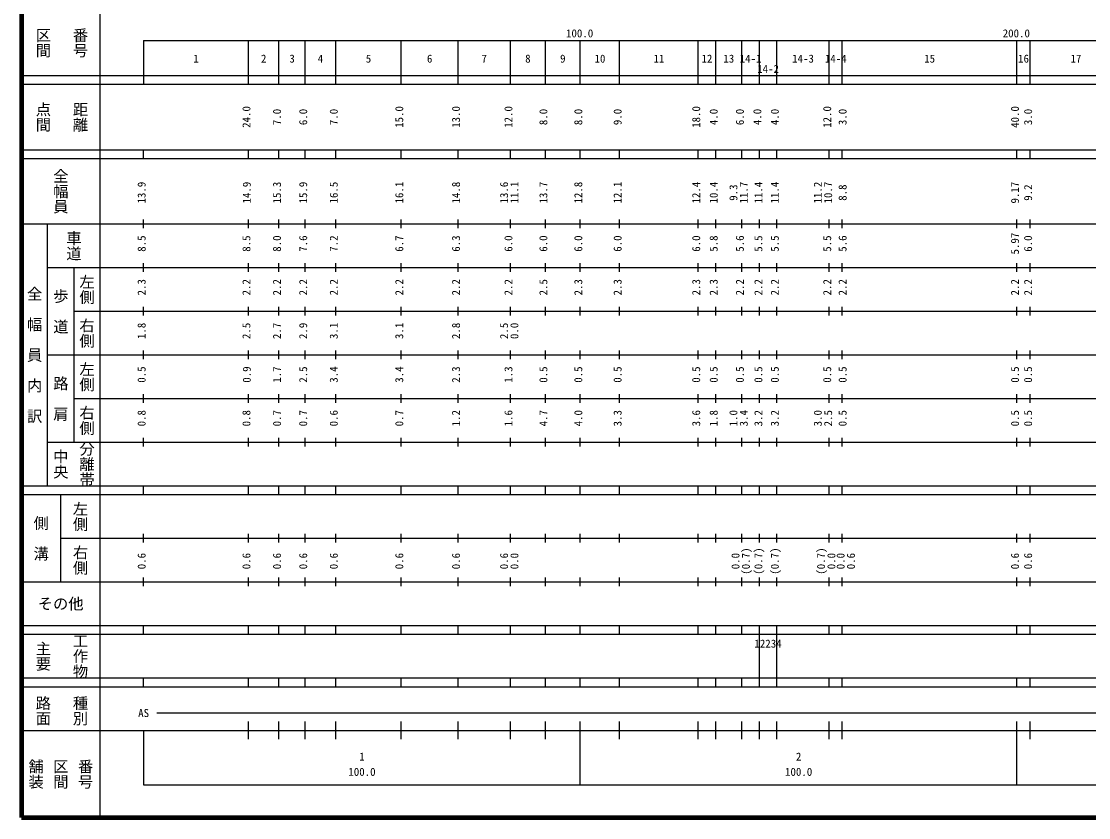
# Model space of a CAD drawing. Units: millimetres on the paper, enlarged 1000 times. Extents: x 40000 to 680000, y 20000 to 380000.
# Drawn here: x 40000 to 284412, y 20000 to 202409 of the extents above; entities that cross this region are included whole.
import ezdxf
from ezdxf.enums import TextEntityAlignment as Align

# ---------------------------------------------------------------- set-up
doc = ezdxf.new("R2010")
doc.units = ezdxf.units.MM
doc.header["$LTSCALE"] = 1000
doc.layers.add('M-TTL', color=2, linetype='Continuous', lineweight=140)
doc.layers.add('M-TTL-BAND', color=7, linetype='Continuous', lineweight=25)
doc.styles.add('@ＭＳ ゴシック', font='')
doc.styles.add('ＭＳ ゴシック', font='')
doc.styles.get('@ＭＳ ゴシック').set_extended_font_data('@MS Gothic')
doc.styles.get('ＭＳ ゴシック').set_extended_font_data('MS Gothic')

msp = doc.modelspace()

# ---------------------------------------------------------------- linework, layer by layer
at = {"layer": 'M-TTL'}
for p, q in [((40000, 380000), (40000, 20000)), ((40000, 20000), (680000, 20000))]:
    msp.add_line(p, q, dxfattribs=at)
at = {"layer": 'M-TTL-BAND'}
for p, q in [((58000, 370000), (58000, 20000)), ((68000, 198000), (579000, 198000)), ((68000, 198000), (68000, 188000)), ((92000, 188000), (92000, 198000)), ((99000, 188000), (99000, 198000)), ((105000, 188000), (105000, 198000)), ((112000, 188000), (112000, 198000)), ((127000, 188000), (127000, 198000)), ((140000, 188000), (140000, 198000)), ((152000, 188000), (152000, 198000)), ((160000, 188000), (160000, 198000)), ((168000, 188000), (168000, 198000)), ((177000, 188000), (177000, 198000)), ((195000, 188000), (195000, 198000)), ((199000, 188000), (199000, 198000)), ((205000, 188000), (205000, 198000)), ((209000, 188000), (209000, 198000)), ((213000, 188000), (213000, 198000)), ((225000, 188000), (225000, 198000)), ((228000, 188000), (228000, 198000)), ((268000, 188000), (268000, 198000)), ((271000, 188000), (271000, 198000)), ((40000, 190000), (579000, 190000)), ((40000, 188000), (579000, 188000)), ((40000, 173000), (579000, 173000)), ((68000, 171000), (68000, 173000)), ((92000, 171000), (92000, 173000)), ((99000, 171000), (99000, 173000)), ((105000, 171000), (105000, 173000)), ((112000, 171000), (112000, 173000)), ((127000, 171000), (127000, 173000)), ((140000, 171000), (140000, 173000)), ((152000, 171000), (152000, 173000)), ((160000, 171000), (160000, 173000)), ((168000, 171000), (168000, 173000)), ((177000, 171000), (177000, 173000)), ((195000, 171000), (195000, 173000)), ((199000, 171000), (199000, 173000)), ((205000, 171000), (205000, 173000)), ((209000, 171000), (209000, 173000)), ((213000, 171000), (213000, 173000)), ((225000, 171000), (225000, 173000)), ((228000, 171000), (228000, 173000)), ((268000, 171000), (268000, 173000)), ((271000, 171000), (271000, 173000)), ((40000, 171000), (579000, 171000)), ((68000, 155000), (68000, 157000)), ((92000, 155000), (92000, 157000)), ((99000, 155000), (99000, 157000)), ((105000, 155000), (105000, 157000)), ((112000, 155000), (112000, 157000)), ((127000, 155000), (127000, 157000)), ((140000, 155000), (140000, 157000)), ((152000, 155000), (152000, 157000)), ((160000, 155000), (160000, 157000)), ((168000, 155000), (168000, 157000)), ((177000, 155000), (177000, 157000)), ((195000, 155000), (195000, 157000)), ((199000, 155000), (199000, 157000)), ((205000, 155000), (205000, 157000)), ((209000, 155000), (209000, 157000)), ((213000, 155000), (213000, 157000)), ((225000, 155000), (225000, 157000)), ((228000, 155000), (228000, 157000)), ((268000, 155000), (268000, 157000)), ((271000, 155000), (271000, 157000)), ((40000, 156000), (579000, 156000)), ((46000, 96000), (46000, 156000)), ((68000, 145000), (68000, 147000)), ((92000, 145000), (92000, 147000)), ((99000, 145000), (99000, 147000)), ((105000, 145000), (105000, 147000)), ((112000, 145000), (112000, 147000)), ((127000, 145000), (127000, 147000)), ((140000, 145000), (140000, 147000)), ((152000, 145000), (152000, 147000)), ((160000, 145000), (160000, 147000)), ((168000, 145000), (168000, 147000)), ((177000, 145000), (177000, 147000)), ((195000, 145000), (195000, 147000)), ((199000, 145000), (199000, 147000)), ((205000, 145000), (205000, 147000)), ((209000, 145000), (209000, 147000)), ((213000, 145000), (213000, 147000)), ((225000, 145000), (225000, 147000)), ((228000, 145000), (228000, 147000)), ((268000, 145000), (268000, 147000)), ((271000, 145000), (271000, 147000)), ((46000, 146000), (579000, 146000)), ((52000, 146000), (52000, 106000)), ((68000, 135000), (68000, 137000)), ((92000, 135000), (92000, 137000)), ((99000, 135000), (99000, 137000)), ((105000, 135000), (105000, 137000)), ((112000, 135000), (112000, 137000)), ((127000, 135000), (127000, 137000)), ((140000, 135000), (140000, 137000)), ((152000, 135000), (152000, 137000)), ((160000, 135000), (160000, 137000)), ((168000, 135000), (168000, 137000)), ((177000, 135000), (177000, 137000)), ((195000, 135000), (195000, 137000)), ((199000, 135000), (199000, 137000)), ((205000, 135000), (205000, 137000)), ((209000, 135000), (209000, 137000)), ((213000, 135000), (213000, 137000)), ((225000, 135000), (225000, 137000)), ((228000, 135000), (228000, 137000)), ((268000, 135000), (268000, 137000)), ((271000, 135000), (271000, 137000)), ((52000, 136000), (579000, 136000)), ((46000, 126000), (579000, 126000)), ((68000, 125000), (68000, 127000)), ((92000, 125000), (92000, 127000)), ((99000, 125000), (99000, 127000)), ((105000, 125000), (105000, 127000)), ((112000, 125000), (112000, 127000)), ((127000, 125000), (127000, 127000)), ((140000, 125000), (140000, 127000)), ((152000, 125000), (152000, 127000)), ((160000, 125000), (160000, 127000)), ((168000, 125000), (168000, 127000)), ((177000, 125000), (177000, 127000)), ((195000, 125000), (195000, 127000)), ((199000, 125000), (199000, 127000)), ((205000, 125000), (205000, 127000)), ((209000, 125000), (209000, 127000)), ((213000, 125000), (213000, 127000)), ((225000, 125000), (225000, 127000)), ((228000, 125000), (228000, 127000)), ((268000, 125000), (268000, 127000)), ((271000, 125000), (271000, 127000)), ((52000, 116000), (579000, 116000)), ((68000, 115000), (68000, 117000)), ((92000, 115000), (92000, 117000)), ((99000, 115000), (99000, 117000)), ((105000, 115000), (105000, 117000)), ((112000, 115000), (112000, 117000)), ((127000, 115000), (127000, 117000)), ((140000, 115000), (140000, 117000)), ((152000, 115000), (152000, 117000)), ((160000, 115000), (160000, 117000)), ((168000, 115000), (168000, 117000)), ((177000, 115000), (177000, 117000)), ((195000, 115000), (195000, 117000)), ((199000, 115000), (199000, 117000)), ((205000, 115000), (205000, 117000)), ((209000, 115000), (209000, 117000)), ((213000, 115000), (213000, 117000)), ((225000, 115000), (225000, 117000)), ((228000, 115000), (228000, 117000)), ((268000, 115000), (268000, 117000)), ((271000, 115000), (271000, 117000)), ((46000, 106000), (579000, 106000)), ((68000, 105000), (68000, 107000)), ((92000, 105000), (92000, 107000)), ((99000, 105000), (99000, 107000)), ((105000, 105000), (105000, 107000)), ((112000, 105000), (112000, 107000)), ((127000, 105000), (127000, 107000)), ((140000, 105000), (140000, 107000)), ((152000, 105000), (152000, 107000)), ((160000, 105000), (160000, 107000)), ((168000, 105000), (168000, 107000)), ((177000, 105000), (177000, 107000)), ((195000, 105000), (195000, 107000)), ((199000, 105000), (199000, 107000)), ((205000, 105000), (205000, 107000)), ((209000, 105000), (209000, 107000)), ((213000, 105000), (213000, 107000)), ((225000, 105000), (225000, 107000)), ((228000, 105000), (228000, 107000)), ((268000, 105000), (268000, 107000)), ((271000, 105000), (271000, 107000)), ((40000, 96000), (579000, 96000)), ((68000, 94000), (68000, 96000)), ((92000, 94000), (92000, 96000)), ((99000, 94000), (99000, 96000)), ((105000, 94000), (105000, 96000)), ((112000, 94000), (112000, 96000)), ((127000, 94000), (127000, 96000)), ((140000, 94000), (140000, 96000)), ((152000, 94000), (152000, 96000)), ((160000, 94000), (160000, 96000)), ((168000, 94000), (168000, 96000)), ((177000, 94000), (177000, 96000)), ((195000, 94000), (195000, 96000)), ((199000, 94000), (199000, 96000)), ((205000, 94000), (205000, 96000)), ((209000, 94000), (209000, 96000)), ((213000, 94000), (213000, 96000)), ((225000, 94000), (225000, 96000)), ((228000, 94000), (228000, 96000)), ((268000, 94000), (268000, 96000)), ((271000, 94000), (271000, 96000)), ((40000, 94000), (579000, 94000)), ((49000, 94000), (49000, 74000)), ((49000, 84000), (579000, 84000)), ((68000, 83000), (68000, 85000)), ((92000, 83000), (92000, 85000)), ((99000, 83000), (99000, 85000)), ((105000, 83000), (105000, 85000)), ((112000, 83000), (112000, 85000)), ((127000, 83000), (127000, 85000)), ((140000, 83000), (140000, 85000)), ((152000, 83000), (152000, 85000)), ((160000, 83000), (160000, 85000)), ((168000, 83000), (168000, 85000)), ((177000, 83000), (177000, 85000)), ((195000, 83000), (195000, 85000)), ((199000, 83000), (199000, 85000)), ((205000, 83000), (205000, 85000)), ((209000, 83000), (209000, 85000)), ((213000, 83000), (213000, 85000)), ((225000, 83000), (225000, 85000)), ((228000, 83000), (228000, 85000)), ((268000, 83000), (268000, 85000)), ((271000, 83000), (271000, 85000)), ((40000, 74000), (579000, 74000)), ((68000, 73000), (68000, 75000)), ((92000, 73000), (92000, 75000)), ((99000, 73000), (99000, 75000)), ((105000, 73000), (105000, 75000)), ((112000, 73000), (112000, 75000)), ((127000, 73000), (127000, 75000)), ((140000, 73000), (140000, 75000)), ((152000, 73000), (152000, 75000)), ((160000, 73000), (160000, 75000)), ((168000, 73000), (168000, 75000)), ((177000, 73000), (177000, 75000)), ((195000, 73000), (195000, 75000)), ((199000, 73000), (199000, 75000)), ((205000, 73000), (205000, 75000)), ((209000, 73000), (209000, 75000)), ((213000, 73000), (213000, 75000)), ((225000, 73000), (225000, 75000)), ((228000, 73000), (228000, 75000)), ((268000, 73000), (268000, 75000)), ((271000, 73000), (271000, 75000)), ((40000, 64000), (579000, 64000)), ((68000, 62000), (68000, 64000)), ((92000, 62000), (92000, 64000)), ((99000, 62000), (99000, 64000)), ((105000, 62000), (105000, 64000)), ((112000, 62000), (112000, 64000)), ((127000, 62000), (127000, 64000)), ((140000, 62000), (140000, 64000)), ((152000, 62000), (152000, 64000)), ((160000, 62000), (160000, 64000)), ((168000, 62000), (168000, 64000)), ((177000, 62000), (177000, 64000)), ((195000, 62000), (195000, 64000)), ((199000, 62000), (199000, 64000)), ((205000, 62000), (205000, 64000)), ((209000, 62000), (209000, 64000)), ((213000, 62000), (213000, 64000)), ((225000, 62000), (225000, 64000)), ((228000, 62000), (228000, 64000)), ((268000, 62000), (268000, 64000)), ((271000, 62000), (271000, 64000)), ((40000, 62000), (579000, 62000)), ((209000, 52000), (209000, 62000)), ((213000, 52000), (213000, 62000)), ((40000, 52000), (579000, 52000)), ((68000, 50000), (68000, 52000)), ((92000, 50000), (92000, 52000)), ((99000, 50000), (99000, 52000)), ((105000, 50000), (105000, 52000)), ((112000, 50000), (112000, 52000)), ((127000, 50000), (127000, 52000)), ((140000, 50000), (140000, 52000)), ((152000, 50000), (152000, 52000)), ((160000, 50000), (160000, 52000)), ((168000, 50000), (168000, 52000)), ((177000, 50000), (177000, 52000)), ((195000, 50000), (195000, 52000)), ((199000, 50000), (199000, 52000)), ((205000, 50000), (205000, 52000)), ((209000, 50000), (209000, 52000)), ((213000, 50000), (213000, 52000)), ((225000, 50000), (225000, 52000)), ((228000, 50000), (228000, 52000)), ((268000, 50000), (268000, 52000)), ((271000, 50000), (271000, 52000)), ((40000, 50000), (579000, 50000)), ((71000, 44000), (565000, 44000)), ((92000, 38000), (92000, 42000)), ((99000, 38000), (99000, 42000)), ((105000, 38000), (105000, 42000)), ((112000, 38000), (112000, 42000)), ((127000, 38000), (127000, 42000)), ((140000, 38000), (140000, 42000)), ((152000, 38000), (152000, 42000)), ((160000, 38000), (160000, 42000)), ((168000, 27500), (168000, 42000)), ((177000, 38000), (177000, 42000)), ((195000, 38000), (195000, 42000)), ((199000, 38000), (199000, 42000)), ((205000, 38000), (205000, 42000)), ((209000, 38000), (209000, 42000)), ((213000, 38000), (213000, 42000)), ((225000, 38000), (225000, 42000)), ((228000, 38000), (228000, 42000)), ((268000, 27500), (268000, 42000)), ((271000, 38000), (271000, 42000)), ((40000, 40000), (579000, 40000)), ((68000, 40000), (68000, 27500)), ((68000, 27500), (579000, 27500))]:
    msp.add_line(p, q, dxfattribs=at)

# ---------------------------------------------------------------- texts
at = {"layer": 'M-TTL-BAND', "style": '@ＭＳ ゴシック'}
for s, p in [('区間', (45000, 197500)), ('番号', (53500, 197500)), ('点間', (45000, 180500)), ('距離', (53500, 180500)), ('全幅員', (49000, 163500)), ('車道', (52000, 151000)), ('左側', (55000, 141000)), ('全\u3000幅\u3000員\u3000内\u3000訳', (43000, 126000)), ('歩\u3000道', (49000, 136000)), ('右側', (55000, 131000)), ('左側', (55000, 121000)), ('路\u3000肩', (49000, 116000)), ('右側', (55000, 111000)), ('分離帯', (55000, 101000)), ('中央', (49000, 101000)), ('左側', (53500, 89000)), ('側\u3000溝', (44500, 84000)), ('右側', (53500, 79000)), ('工作物', (53500, 57000)), ('主要', (45000, 57000)), ('路面', (45000, 44500)), ('種別', (53500, 44500)), ('舗装', (43333, 30000)), ('区間', (49000, 30000)), ('番号', (54667, 30000))]:
    msp.add_text(s, height=2566, rotation=270, dxfattribs=at).set_placement(p, align=Align.MIDDLE_CENTER)
at = {"layer": 'M-TTL-BAND', "style": 'ＭＳ ゴシック'}
for s, p in [('100.0', (167844, 198195)), ('200.0', (267844, 198195)), ('1', (80000, 192405)), ('2', (95500, 192405)), ('3', (102000, 192405)), ('4', (108500, 192405)), ('5', (119500, 192405)), ('6', (133500, 192405)), ('7', (146000, 192405)), ('8', (156000, 192405)), ('9', (164000, 192405)), ('10', (172500, 192405)), ('11', (186000, 192405)), ('12', (197000, 192405)), ('13', (202000, 192405)), ('14-1', (207000, 192405)), ('14-3', (219000, 192405)), ('14-4', (226500, 192405)), ('15', (248000, 192405)), ('16', (269500, 192405)), ('17', (281500, 192405)), ('14-2', (211000, 190047)), ('AS', (68000, 42500)), ('1', (118000, 32523)), ('2', (218000, 32523)), ('100.0', (118000, 29033)), ('100.0', (218000, 29033))]:
    msp.add_text(s, height=1833, dxfattribs=at).set_placement(p, align=Align.BOTTOM_CENTER)
for s, p in [('24.0', (93000, 180500)), ('7.0', (100000, 180500)), ('6.0', (106000, 180500)), ('7.0', (113000, 180500)), ('15.0', (128000, 180500)), ('13.0', (141000, 180500)), ('12.0', (153000, 180500)), ('8.0', (161000, 180500)), ('8.0', (169000, 180500)), ('9.0', (178000, 180500)), ('18.0', (196000, 180500)), ('4.0', (200000, 180500)), ('6.0', (206000, 180500)), ('4.0', (210000, 180500)), ('4.0', (214000, 180500)), ('12.0', (226000, 180500)), ('3.0', (229525, 180500)), ('40.0', (269000, 180500)), ('3.0', (272000, 180500)), ('13.9', (69000, 163174)), ('14.9', (93083, 163174)), ('15.3', (100000, 163174)), ('15.9', (106000, 163174)), ('16.5', (113000, 163174)), ('16.1', (128000, 163174)), ('14.8', (141000, 163174)), ('13.6', (152000, 163174)), ('11.1', (154370, 163174)), ('13.7', (161000, 163174)), ('12.8', (169000, 163174)), ('12.1', (178000, 163174)), ('12.4', (196000, 163174)), ('10.4', (200000, 163174)), ('9.3', (204522, 163174)), ('11.7', (206892, 163174)), ('11.4', (210239, 163174)), ('11.4', (214000, 163174)), ('11.2', (223840, 163174)), ('10.7', (226210, 163174)), ('8.8', (229525, 163174)), ('9.17', (269000, 163174)), ('9.2', (272000, 163174)), ('8.5', (69000, 151500)), ('8.5', (93000, 151500)), ('8.0', (100000, 151500)), ('7.6', (106000, 151500)), ('7.2', (113000, 151500)), ('6.7', (128000, 151500)), ('6.3', (141000, 151500)), ('6.0', (153000, 151500)), ('6.0', (161000, 151500)), ('6.0', (169000, 151500)), ('6.0', (178000, 151500)), ('6.0', (196000, 151500)), ('5.8', (200000, 151500)), ('5.6', (206000, 151500)), ('5.5', (210239, 151500)), ('5.5', (214000, 151500)), ('5.5', (226000, 151500)), ('5.6', (229525, 151500)), ('5.97', (269000, 151500)), ('6.0', (272000, 151500)), ('2.3', (69000, 141500)), ('2.2', (93000, 141500)), ('2.2', (100000, 141500)), ('2.2', (106000, 141500)), ('2.2', (113000, 141500)), ('2.2', (128000, 141500)), ('2.2', (141000, 141500)), ('2.2', (153000, 141500)), ('2.5', (161000, 141500)), ('2.3', (169000, 141500)), ('2.3', (178000, 141500)), ('2.3', (196000, 141500)), ('2.3', (200000, 141500)), ('2.2', (206000, 141500)), ('2.2', (210239, 141500)), ('2.2', (214000, 141500)), ('2.2', (226000, 141500)), ('2.2', (229525, 141500)), ('2.2', (269000, 141500)), ('2.2', (272000, 141500)), ('1.8', (69000, 131500)), ('2.5', (93000, 131500)), ('2.7', (100000, 131500)), ('2.9', (106000, 131500)), ('3.1', (113000, 131500)), ('3.1', (128000, 131500)), ('2.8', (141000, 131500)), ('2.5', (152000, 131500)), ('0.0', (154370, 131500)), ('0.5', (69000, 121500)), ('0.9', (93083, 121500)), ('1.7', (100000, 121500)), ('2.5', (106000, 121500)), ('3.4', (113000, 121500)), ('3.4', (128000, 121500)), ('2.3', (141000, 121500)), ('1.3', (153000, 121500)), ('0.5', (161000, 121500)), ('0.5', (169000, 121500)), ('0.5', (178000, 121500)), ('0.5', (196000, 121500)), ('0.5', (200000, 121500)), ('0.5', (206000, 121500)), ('0.5', (210239, 121500)), ('0.5', (214000, 121500)), ('0.5', (226000, 121500)), ('0.5', (229525, 121500)), ('0.5', (269000, 121500)), ('0.5', (272000, 121500)), ('0.8', (69000, 111500)), ('0.8', (93000, 111500)), ('0.7', (100000, 111500)), ('0.7', (106000, 111500)), ('0.6', (113000, 111500)), ('0.7', (128000, 111500)), ('1.2', (141000, 111500)), ('1.6', (153000, 111500)), ('4.7', (161000, 111500)), ('4.0', (169000, 111500)), ('3.3', (178000, 111500)), ('3.6', (196000, 111500)), ('1.8', (200000, 111500)), ('1.0', (204522, 111500)), ('3.4', (206892, 111500)), ('3.2', (210239, 111500)), ('3.2', (214000, 111500)), ('3.0', (223840, 111500)), ('2.5', (226210, 111500)), ('0.5', (229525, 111500)), ('0.5', (269000, 111500)), ('0.5', (272000, 111500)), ('(0.7)', (207370, 78764)), ('(0.7)', (210239, 78764)), ('(0.7)', (214000, 78764)), ('(0.7)', (224581, 78764)), ('0.6', (69000, 78764)), ('0.6', (93000, 78764)), ('0.6', (100000, 78764)), ('0.6', (106000, 78764)), ('0.6', (113000, 78764)), ('0.6', (128000, 78764)), ('0.6', (141000, 78764)), ('0.6', (152000, 78764)), ('0.0', (154370, 78764)), ('0.0', (205000, 78764)), ('0.0', (226951, 78764)), ('0.0', (229062, 78764)), ('0.6', (231432, 78764)), ('0.6', (269000, 78764)), ('0.6', (272000, 78764))]:
    msp.add_text(s, height=1833, rotation=90, dxfattribs=at).set_placement(p, align=Align.BOTTOM_CENTER)
msp.add_text('その他', height=2566, dxfattribs=at).set_placement((49000, 69000), align=Align.MIDDLE_CENTER)
msp.add_text('12234', height=1833, dxfattribs=at).set_placement((207875, 58405), align=Align.BOTTOM_LEFT)

doc.saveas('drawing.dxf')
